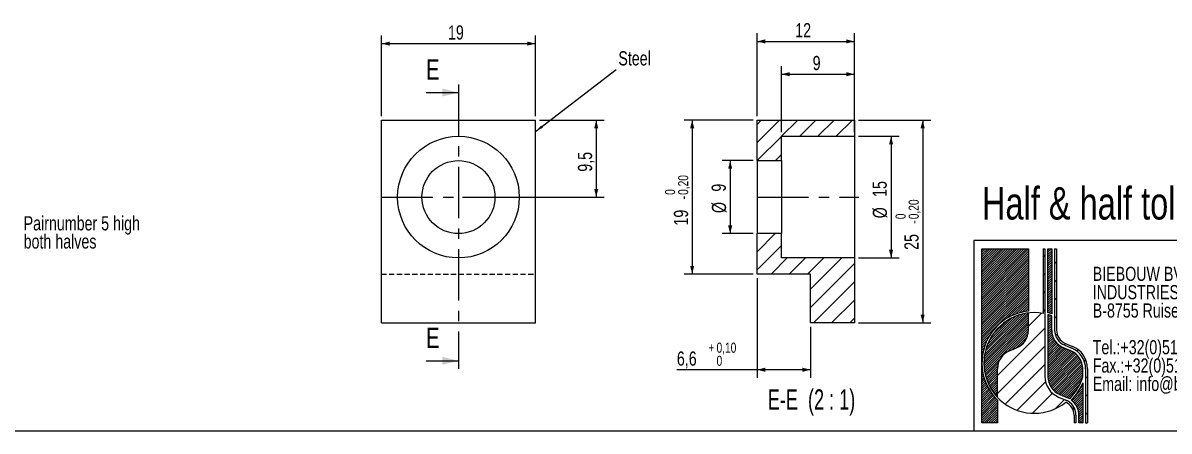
# Model space of a CAD drawing. Header units: millimetres. Extents: x 8 to 862, y 8 to 585.
# Drawn here: x 194.6 to 477.1, y 8 to 108.7 of the extents above; entities that cross this region are included whole.
import ezdxf

# ---------------------------------------------------------------- set-up
doc = ezdxf.new("R2010")
doc.units = ezdxf.units.MM
doc.linetypes.add('CENTERX2', pattern=[20.319999999999997, 12.7, -2.54, 2.54, -2.54])
doc.linetypes.add('HIDDEN', pattern=[1.905, 1.27, -0.635])
for name, color, linetype in [('CENTERLINE', 4, 'CENTERX2'), ('DIMENSIONS', 2, 'Continuous'), ('HATCH', 3, 'Continuous'), ('HIDDEN', 3, 'HIDDEN'), ('TEXT', 2, 'Continuous')]:
    doc.layers.add(name, color=color, linetype=linetype)
doc.layers.add('OUTLINE', color=7, linetype='Continuous', lineweight=25)
doc.styles.add('SLDTEXTSTYLE0', font='TXT', dxfattribs={"width": 0.75})
doc.styles.add('SLDTEXTSTYLE1', font='TXT', dxfattribs={"width": 0.6666666666666666})
doc.dimstyles.new('SLDDIMSTYLE19', dxfattribs={"dimtxt": 0.18, "dimasz": 2, "dimexe": 0, "dimexo": 0.0625, "dimgap": 0, "dimtad": 0, "dimtih": 1, "dimtoh": 1, "dimdec": 0, "dimrnd": 1e-09, "dimzin": 0, "dimdsep": 46, "dimtxsty": 'Standard', "dimsah": 1, "dimcen": 0.09, "dimadec": 0, "dimazin": 0, "dimtfac": 2, "dimtdec": 0, "dimtofl": 0, "dimtmove": 0, "dimatfit": 3, "dimfxl": 0, "dimfrac": 2, "dimtolj": 1, "dimtzin": 0, "dimarcsym": 0})
doc.dimstyles.new('SLDDIMSTYLE31', dxfattribs={"dimtxt": 3.5, "dimasz": 2, "dimexe": 0, "dimexo": 0.0625, "dimgap": 0.875, "dimtad": 1, "dimlfac": 0.5, "dimrnd": 1e-09, "dimzin": 12, "dimdsep": 46, "dimtxsty": 'SLDTEXTSTYLE0', "dimsah": 1, "dimcen": 0.09, "dimadec": 0, "dimazin": 3, "dimtfac": 1, "dimtofl": 0, "dimtmove": 0, "dimatfit": 3, "dimfxl": 0, "dimfrac": 2, "dimtolj": 1, "dimtzin": 12, "dimarcsym": 0})
doc.dimstyles.new('SLDDIMSTYLE37', dxfattribs={"dimtxt": 3.5, "dimasz": 2, "dimexe": 0, "dimexo": 0.0625, "dimgap": 0.875, "dimtad": 1, "dimlfac": 0.5, "dimrnd": 1e-09, "dimzin": 12, "dimdsep": 46, "dimtxsty": 'SLDTEXTSTYLE0', "dimsah": 1, "dimcen": 0.09, "dimadec": 0, "dimazin": 3, "dimtol": 1, "dimtm": 0.2, "dimtfac": 1, "dimtofl": 0, "dimtmove": 0, "dimatfit": 3, "dimfxl": 0, "dimfrac": 2, "dimtolj": 1, "dimarcsym": 0})
doc.dimstyles.new('SLDDIMSTYLE38', dxfattribs={"dimtxt": 3.5, "dimasz": 2, "dimexe": 0, "dimexo": 0.0625, "dimgap": 0.875, "dimtad": 1, "dimlfac": 0.5, "dimrnd": 1e-09, "dimzin": 12, "dimdsep": 46, "dimtxsty": 'SLDTEXTSTYLE0', "dimsah": 1, "dimcen": 0.09, "dimadec": 0, "dimazin": 3, "dimtol": 1, "dimtp": 0.1, "dimtfac": 1, "dimtofl": 0, "dimtmove": 0, "dimatfit": 3, "dimfxl": 0, "dimfrac": 2, "dimtolj": 1, "dimarcsym": 0})
pattern_1 = [(45, (0, 0), (-0.2806330037834111, 0.2806330037834111), [])]
pattern_2 = [(45.0000000000001, (0, 0), (-2.245064030267292, 2.245064030267284), [])]
pattern_3 = [(45, (0, 0), (-2.245064030267288, 2.245064030267288), [])]

# ---------------------------------------------------------------- blocks, each defined once
blk = doc.blocks.new('SW_NOTE_0_4')
at = {"layer": 'TEXT', "color": 0, "char_height": 3.5, "attachment_point": 1, "style": 'SLDTEXTSTYLE0'}
for s, insert in [('BIEBOUW BVBA', (0, 4.497652582159624)), ('INDUSTRIESTRAAT 17', (0, -0.02804194829763434)), ('B-8755 Ruiselede', (0, -4.553736478754892)), ('Tel.:+32(0)51 686714', (0, -13.60512553966941)), ('Fax.:+32(0)51 689182', (0, -18.13082007012667)), ('Email: info@biebouw.com', (0, -22.65651460058393))]:
    blk.add_mtext(s, dxfattribs=dict(at, insert=insert))
blk = doc.blocks.new('SW_NOTE_0_11')
at = {"layer": 'TEXT', "color": 0, "char_height": 3.5, "attachment_point": 1, "style": 'SLDTEXTSTYLE0'}
for s, insert in [('Pairnumber 5 high', (0.5788869977096656, 4.467145811083831)), ('both halves', (0.5788869977096656, -0.00507636809059242))]:
    blk.add_mtext(s, dxfattribs=dict(at, insert=insert))
blk = doc.blocks.new('_D_101')
at = {"layer": 'DIMENSIONS'}
for p, q in [((282.9360904018269, 85.73403569233393), (282.9360904018269, 105.6082298665595)), ((320.9360904018269, 85.73403569233393), (320.9360904018269, 105.6082298665595)), ((282.9360904018269, 103.6082298665595), (320.9360904018269, 103.6082298665595))]:
    blk.add_line(p, q, dxfattribs=at)
for points in [[(282.9360904018269, 103.6082298665595), (284.9360904018269, 103.1082298665595), (284.9360904018269, 104.1082298665595)], [(320.9360904018269, 103.6082298665595), (318.9360904018269, 104.1082298665595), (318.9360904018269, 103.1082298665595)]]:
    blk.add_solid(points, dxfattribs=at)
at = {"layer": 'DIMENSIONS', "insert": (299.3499792083041, 108.1199667811383), "char_height": 3.5, "attachment_point": 1, "style": 'SLDTEXTSTYLE0'}
blk.add_mtext('19', dxfattribs=at)
blk = doc.blocks.new('_D_102')
at = {"layer": 'DIMENSIONS'}
for p, q in [((321.9360904018269, 84.73403569233392), (337.8942756228246, 84.73403569233392)), ((335.8942756228246, 84.73403569233392), (335.8942756228246, 65.73403569233392)), ((302.9360904018269, 65.73403569233392), (337.8942756228246, 65.73403569233392))]:
    blk.add_line(p, q, dxfattribs=at)
for points in [[(335.8942756228246, 84.73403569233392), (335.3942756228246, 82.73403569233392), (336.3942756228246, 82.73403569233392)], [(335.8942756228246, 65.73403569233392), (336.3942756228246, 67.73403569233392), (335.3942756228246, 67.73403569233392)]]:
    blk.add_solid(points, dxfattribs=at)
at = {"layer": 'DIMENSIONS', "insert": (331.3825387082457, 72.0013968750534), "char_height": 3.5, "attachment_point": 1, "rotation": 90.00000000000041, "style": 'SLDTEXTSTYLE0'}
blk.add_mtext('9,5', dxfattribs=at)
blk = doc.blocks.new('_D_103')
at = {"layer": 'DIMENSIONS'}
for p, q in [((400.5520635534512, 80.73403569233376), (410.5918813745394, 80.73403569233376)), ((408.5918813745394, 80.73403569233376), (408.5918813745394, 50.73403569233378)), ((400.5520635534512, 50.73403569233378), (410.5918813745394, 50.73403569233378))]:
    blk.add_line(p, q, dxfattribs=at)
for points in [[(408.5918813745394, 80.73403569233376), (408.0918813745394, 78.73403569233376), (409.0918813745394, 78.73403569233376)], [(408.5918813745394, 50.73403569233378), (409.0918813745394, 52.73403569233378), (408.0918813745394, 52.73403569233378)]]:
    blk.add_solid(points, dxfattribs=at)
at = {"layer": 'DIMENSIONS', "char_height": 3.5, "attachment_point": 1, "rotation": 90.00000000000041, "style": 'SLDTEXTSTYLE0'}
for s, insert in [('15', (404.0266721086777, 65.78714296516733)), ('%%c', (404.0801442853376, 60.50870556679325))]:
    blk.add_mtext(s, dxfattribs=dict(at, insert=insert))
blk = doc.blocks.new('_D_104')
at = {"layer": 'DIMENSIONS'}
for p, q in [((374.5520635534511, 74.73403569233378), (366.920940606352, 74.73403569233378)), ((368.920940606352, 74.73403569233378), (368.920940606352, 56.73403569233378)), ((374.5520635534511, 56.73403569233378), (366.920940606352, 56.73403569233378))]:
    blk.add_line(p, q, dxfattribs=at)
for points in [[(368.920940606352, 74.73403569233378), (368.420940606352, 72.73403569233378), (369.420940606352, 72.73403569233378)], [(368.920940606352, 56.73403569233378), (369.420940606352, 58.73403569233378), (368.420940606352, 58.73403569233378)]]:
    blk.add_solid(points, dxfattribs=at)
at = {"layer": 'DIMENSIONS', "char_height": 3.5, "attachment_point": 1, "rotation": 90.00000000000036, "style": 'SLDTEXTSTYLE0'}
for s, insert in [('9', (364.3557313404903, 67.08019867834398)), ('%%c', (364.4092035171502, 61.8017612799699))]:
    blk.add_mtext(s, dxfattribs=dict(at, insert=insert))
blk = doc.blocks.new('_D_105')
at = {"layer": 'DIMENSIONS'}
for p, q in [((381.5520635534511, 81.73403569233379), (381.5520635534511, 98.05859029463875)), ((399.5520635534512, 81.73403569233378), (399.5520635534512, 98.05859029463875)), ((381.5520635534511, 96.05859029463875), (399.5520635534512, 96.05859029463875))]:
    blk.add_line(p, q, dxfattribs=at)
for points in [[(381.5520635534511, 96.05859029463875), (383.5520635534511, 95.55859029463875), (383.5520635534511, 96.55859029463875)], [(399.5520635534512, 96.05859029463875), (397.5520635534512, 96.55859029463875), (397.5520635534512, 95.55859029463875)]]:
    blk.add_solid(points, dxfattribs=at)
at = {"layer": 'DIMENSIONS', "insert": (389.259007956691, 100.5703272092176), "char_height": 3.5, "attachment_point": 1, "style": 'SLDTEXTSTYLE0'}
blk.add_mtext('9', dxfattribs=at)
blk = doc.blocks.new('_D_106')
at = {"layer": 'DIMENSIONS'}
for p, q in [((375.5520635534511, 85.73403569233378), (375.5520635534511, 106.158048570353)), ((399.5520635534512, 85.73403569233378), (399.5520635534512, 106.158048570353)), ((375.5520635534511, 104.158048570353), (399.5520635534512, 104.158048570353))]:
    blk.add_line(p, q, dxfattribs=at)
for points in [[(375.5520635534511, 104.158048570353), (377.5520635534511, 103.658048570353), (377.5520635534511, 104.658048570353)], [(399.5520635534512, 104.158048570353), (397.5520635534512, 104.658048570353), (397.5520635534512, 103.658048570353)]]:
    blk.add_solid(points, dxfattribs=at)
at = {"layer": 'DIMENSIONS', "insert": (384.9659523599283, 108.6697854849319), "char_height": 3.5, "attachment_point": 1, "style": 'SLDTEXTSTYLE0'}
blk.add_mtext('12', dxfattribs=at)
blk = doc.blocks.new('_D_107')
at = {"layer": 'DIMENSIONS'}
for p, q in [((400.5520635534512, 84.73403569233378), (418.3826332001572, 84.73403569233378)), ((416.3826332001572, 84.73403569233378), (416.3826332001572, 34.73403569233377)), ((400.5520635534512, 34.73403569233377), (418.3826332001572, 34.73403569233377))]:
    blk.add_line(p, q, dxfattribs=at)
for points in [[(416.3826332001572, 84.73403569233378), (415.8826332001572, 82.73403569233378), (416.8826332001572, 82.73403569233378)], [(416.3826332001572, 34.73403569233377), (416.8826332001572, 36.73403569233377), (415.8826332001572, 36.73403569233377)]]:
    blk.add_solid(points, dxfattribs=at)
at = {"layer": 'DIMENSIONS', "attachment_point": 1, "rotation": 90.00000000000041, "style": 'SLDTEXTSTYLE0'}
for s, insert, char_height in [('0,20', (412.9203806527462, 60.28785504323204), 2.5), ('0', (409.6877418354657, 60.287855043232), 2.5), ('-', (412.9203806527462, 59.18021634143549), 2.5), ('25', (411.8708962855783, 52.71493824121313), 3.5)]:
    blk.add_mtext(s, dxfattribs=dict(at, insert=insert, char_height=char_height))
blk = doc.blocks.new('_D_108')
at = {"layer": 'DIMENSIONS'}
for p, q in [((374.5520635534511, 84.73403569233378), (357.552063553451, 84.73403569233378)), ((359.552063553451, 84.73403569233378), (359.552063553451, 46.73403569233378)), ((374.5520635534511, 46.73403569233378), (357.552063553451, 46.73403569233378))]:
    blk.add_line(p, q, dxfattribs=at)
for points in [[(359.552063553451, 84.73403569233378), (359.052063553451, 82.73403569233378), (360.052063553451, 82.73403569233378)], [(359.552063553451, 46.73403569233378), (360.052063553451, 48.73403569233378), (359.052063553451, 48.73403569233378)]]:
    blk.add_solid(points, dxfattribs=at)
at = {"layer": 'DIMENSIONS', "attachment_point": 1, "rotation": 90.00000000000041, "style": 'SLDTEXTSTYLE0'}
for s, insert, char_height in [('0,20', (356.0898110060401, 66.28785504323199), 2.5), ('0', (352.8571721887595, 66.28785504323196), 2.5), ('-', (356.0898110060401, 65.18021634143545), 2.5), ('19', (355.0403266388723, 58.7149382412131), 3.5)]:
    blk.add_mtext(s, dxfattribs=dict(at, insert=insert, char_height=char_height))
blk = doc.blocks.new('_D_109')
at = {"layer": 'DIMENSIONS'}
for p, q in [((375.5520635534511, 45.73403569233377), (375.5520635534511, 21.13745724299208)), ((388.7520635534511, 33.73403569233377), (388.7520635534511, 21.13745724299208)), ((375.5520635534511, 23.13745724299208), (355.7874052352632, 23.13745724299208)), ((388.7520635534511, 23.13745724299208), (375.5520635534511, 23.13745724299208))]:
    blk.add_line(p, q, dxfattribs=at)
for points in [[(375.5520635534511, 23.13745724299208), (377.5520635534511, 22.63745724299208), (377.5520635534511, 23.63745724299208)], [(388.7520635534511, 23.13745724299208), (386.7520635534511, 23.63745724299208), (386.7520635534511, 22.63745724299208)]]:
    blk.add_solid(points, dxfattribs=at)
at = {"layer": 'DIMENSIONS', "attachment_point": 1, "style": 'SLDTEXTSTYLE0'}
for s, insert, char_height in [('+', (363.545738583001, 29.83234860768358), 2.5), ('0,10', (365.5665716654981, 29.83234860768357), 2.5), ('6,6', (355.7874052352632, 27.64919415757097), 3.5), ('0', (365.5665716654981, 26.59970979040304), 2.5)]:
    blk.add_mtext(s, dxfattribs=dict(at, insert=insert, char_height=char_height))

msp = doc.modelspace()

# ---------------------------------------------------------------- hatches: boundary and pattern name
at = {"layer": 'HATCH'}
h = msp.add_hatch(dxfattribs=at)
h.set_pattern_fill('ANSI31', color=256, style=0)
h.set_pattern_definition(pattern_3)
h.paths.add_polyline_path([(399.5520635534512, 84.73403569233378), (375.5520635534511, 84.73403569233378), (375.5520635534511, 74.73403569233378), (381.5520635534511, 74.73403569233378), (381.5520635534511, 80.73403569233376), (399.5520635534512, 80.73403569233376)], flags=0)
h = msp.add_hatch(dxfattribs=at)
h.set_pattern_fill('ANSI31', color=256, style=0)
h.set_pattern_definition(pattern_3)
h.paths.add_polyline_path([(375.5520635534511, 46.73403569233378), (388.7520635534511, 46.73403569233378), (388.7520635534511, 34.73403569233377), (399.5520635534512, 34.73403569233377), (399.5520635534512, 50.73403569233378), (381.5520635534511, 50.73403569233378), (381.5520635534511, 56.73403569233378), (375.5520635534511, 56.73403569233378)], flags=0)
h = msp.add_hatch(dxfattribs=at)
h.set_pattern_fill('ANSI31', color=256, scale=0.125, style=0)
h.set_pattern_definition(pattern_1)
edge = h.paths.add_edge_path(flags=0)
edge.add_arc((443.9000000000003, 24.81111111111201), 12.89999999999979, 96.37937020844248, 180, ccw=False)
edge.add_line((442.4666666666669, 37.63123418211034), (442.4666666666669, 53.00000000000038))
edge.add_line((442.4666666666669, 53.00000000000038), (431.0000000000001, 53.00000000000038))
edge.add_line((431.0000000000001, 53.00000000000038), (431.0000000000001, 24.81111111111201))
h = msp.add_hatch(dxfattribs=at)
h.set_pattern_fill('LINE', color=256, angle=45.0000000000001, style=0)
h.set_pattern_definition(pattern_2)
edge = h.paths.add_edge_path(flags=0)
edge.add_line((446.0500000000001, 53.00000000000038), (446.0500000000001, 37.04586100386642))
edge.add_arc((443.9000000000003, 24.81111111111201), 12.42222222222082, 80.03323369975537, 96.62580956482363)
edge.add_line((442.4666666666669, 37.15036394480542), (442.4666666666669, 32.93333333333326))
edge.add_arc((437.6888888888889, 32.93333333333326), 4.777777777777992, 292.6198649480404, 360, ccw=False)
edge.add_line((439.5264957264958, 28.52307692307663), (437.7623931623936, 27.78803418803433))
edge.add_arc((439.6000000000005, 23.37777777777772), 4.77777777777777, 112.6198649480405, 180)
edge.add_line((434.8222222222229, 23.37777777777772), (434.8222222222229, 16.3313967553349))
edge.add_arc((443.9000000000003, 24.81111111111201), 12.42222222222082, 223.0490798002419, 308.804006026696)
edge.add_arc((450.1111111111117, 11.91111111111098), 3.583333333333258, -7.958078640513122e-13, 63.95466943930171, ccw=False)
edge.add_line((453.6944444444449, 11.91111111111098), (453.6944444444449, 10.00000000000023))
edge.add_line((453.6944444444449, 10.00000000000023), (454.1722222222223, 10.00000000000023))
edge.add_line((454.1722222222223, 10.00000000000023), (454.1722222222223, 11.91111111111098))
edge.add_arc((450.1111111111117, 11.91111111111098), 4.061111111110831, 0, 67.38013505196861)
edge.add_line((451.6730769230768, 15.65982905982911), (449.9089743589742, 16.39487179487186))
edge.add_arc((452.0222222222224, 21.46666666666652), 5.494444444444417, 179.9999999999946, 247.38013505195602, ccw=False)
edge.add_line((446.5277777777779, 21.46666666666697), (446.5277777777779, 53.00000000000038))
edge.add_line((446.5277777777779, 53.00000000000038), (446.0500000000001, 53.00000000000038))
h = msp.add_hatch(dxfattribs=at)
h.set_pattern_fill('ANSI31', color=256, scale=0.125, style=0)
h.set_pattern_definition(pattern_1)
edge = h.paths.add_edge_path(flags=0)
edge.add_arc((443.9000000000003, 24.81111111111201), 12.89999999999925, 70.52877936550652, 74.97388624088018, ccw=False)
edge.add_line((448.2000000000004, 36.97334774751981), (448.2000000000004, 53.00000000000038))
edge.add_line((448.2000000000004, 53.00000000000038), (447.2444444444444, 53.00000000000038))
edge.add_line((447.2444444444444, 53.00000000000038), (447.2444444444444, 37.27003126327632))
h = msp.add_hatch(dxfattribs=at)
h.set_pattern_fill('LINE', color=256, angle=45.0000000000001, style=0)
h.set_pattern_definition(pattern_2)
edge = h.paths.add_edge_path(flags=0)
edge.add_line((457.0388888888886, 10.00000000000023), (457.0388888888886, 23.37777777777772))
edge.add_arc((451.0666666666663, 23.37777777777772), 5.972222222222335, 0, 67.38013505196159)
edge.add_line((453.3636752136748, 28.8905982905985), (451.5995726495726, 29.62564102564124))
edge.add_arc((452.9777777777775, 32.93333333333326), 3.583333333332913, 180, 247.3801350519602, ccw=False)
edge.add_line((449.3944444444447, 32.93333333333326), (449.3944444444447, 53.00000000000038))
edge.add_line((449.3944444444447, 53.00000000000038), (448.9166666666665, 53.00000000000038))
edge.add_line((448.9166666666665, 53.00000000000038), (448.9166666666665, 32.93333333333326))
edge.add_arc((452.9777777777775, 32.93333333333326), 4.061111111111019, 180, 247.3801350519551)
edge.add_line((451.4158119658114, 29.18461538461558), (453.1799145299141, 28.44957264957283))
edge.add_arc((451.0666666666663, 23.37777777777772), 5.494444444444536, -7.958078640513122e-13, 67.38013505196079, ccw=False)
edge.add_line((456.5611111111108, 23.37777777777772), (456.5611111111108, 10.00000000000023))
edge.add_line((456.5611111111108, 10.00000000000023), (457.0388888888886, 10.00000000000023))
h = msp.add_hatch(dxfattribs=at)
h.set_pattern_fill('ANSI31', color=256, scale=0.125, style=0)
h.set_pattern_definition(pattern_1)
edge = h.paths.add_edge_path(flags=0)
edge.add_line((442.4666666666669, 32.93333333333326), (442.4666666666669, 37.15036394480542))
edge.add_arc((443.9000000000003, 24.81111111111201), 12.42222222222082, 96.62580956482363, 223.0490798002419)
edge.add_line((434.8222222222229, 16.3313967553349), (434.8222222222229, 23.37777777777772))
edge.add_arc((439.6000000000005, 23.37777777777772), 4.77777777777777, 112.61986494803969, 180, ccw=False)
edge.add_line((437.7623931623936, 27.78803418803433), (439.5264957264958, 28.52307692307663))
edge.add_arc((437.6888888888889, 32.93333333333326), 4.777777777777992, 292.6198649480412, 360.0000000000008)
h = msp.add_hatch(dxfattribs=at)
h.set_pattern_fill('ANSI31', color=256, scale=0.125, style=0)
h.set_pattern_definition(pattern_1)
edge = h.paths.add_edge_path(flags=0)
edge.add_line((448.2000000000004, 32.93333333333326), (448.2000000000004, 36.46536376575504))
edge.add_arc((443.9000000000003, 24.81111111111201), 12.42222222222142, 69.74775325781039, 74.38150172435162)
edge.add_line((447.2444444444444, 36.77465140219116), (447.2444444444444, 21.46666666666697))
edge.add_arc((452.0222222222224, 21.46666666666652), 4.777777777777787, 179.9999999999947, 247.3801350519589)
edge.add_line((450.1846153846155, 17.05641025641035), (451.9487179487185, 16.3213675213676))
edge.add_arc((450.1111111111117, 11.91111111111098), 4.777777777778035, 58.20753195096893, 67.38013505195943, ccw=False)
edge.add_arc((443.9000000000003, 24.81111111111201), 12.42222222222245, 314.6385798455303, 344.0576313943708)
edge.add_line((455.8444444444448, 21.39909530636341), (455.8444444444448, 23.37777777777772))
edge.add_arc((451.0666666666663, 23.37777777777772), 4.777777777778299, 0, 67.38013505195454)
edge.add_line((452.9042735042737, 27.78803418803434), (451.1401709401711, 28.52307692307664))
edge.add_arc((452.9777777777775, 32.93333333333326), 4.777777777777462, 180, 247.3801350519646, ccw=False)
h = msp.add_hatch(dxfattribs=at)
h.set_pattern_fill('ANSI31', color=256, scale=0.125, style=0)
h.set_pattern_definition(pattern_1)
edge = h.paths.add_edge_path(flags=0)
edge.add_arc((443.9000000000003, 24.81111111111201), 12.89999999999979, 180, 225.2750868450694, ccw=False)
edge.add_line((431.0000000000001, 24.81111111111201), (431.0000000000001, 10.00000000000023))
edge.add_line((431.0000000000001, 10.00000000000023), (434.8222222222229, 10.00000000000023))
edge.add_line((434.8222222222229, 10.00000000000023), (434.8222222222229, 15.64574419989162))
h = msp.add_hatch(dxfattribs=at)
h.set_pattern_fill('ANSI31', color=256, scale=0.125, style=0)
h.set_pattern_definition(pattern_1)
edge = h.paths.add_edge_path(flags=0)
edge.add_arc((443.9000000000003, 24.81111111111201), 12.90000000000028, 315.0375474160753, 337.8083934337228, ccw=False)
edge.add_arc((450.1111111111117, 11.91111111111098), 4.777777777777471, -7.958078640513122e-13, 52.37874481333148, ccw=False)
edge.add_line((454.8888888888887, 11.91111111111098), (454.8888888888887, 10.00000000000023))
edge.add_line((454.8888888888887, 10.00000000000023), (455.8444444444448, 10.00000000000023))
edge.add_line((455.8444444444448, 10.00000000000023), (455.8444444444448, 19.93871468701114))

# ---------------------------------------------------------------- linework, layer by layer
at = {"layer": 'CENTERLINE'}
for p, q in [((301.9360904018269, 93.54653557496957), (301.9360904018269, 23.33894943226252)), ((282.9360904018269, 65.7340356923339), (320.9360904018269, 65.7340356923339)), ((375.5520635534511, 65.73403569233376), (400.6732645615893, 65.73403569233376))]:
    msp.add_line(p, q, dxfattribs=at)
at = {"layer": 'CENTERLINE', "linetype": 'Continuous'}
for p, q in [((293.9360904018269, 91.54653557496957), (301.9360904018269, 91.54653557496957)), ((293.9360904018269, 25.33894943226252), (301.9360904018269, 25.33894943226252))]:
    msp.add_line(p, q, dxfattribs=at)
at = {"layer": 'CENTERLINE'}
for points in [[(301.9360904018269, 91.54653557496957), (297.9360904018269, 92.54653557496957), (297.9360904018269, 90.54653557496957)], [(301.9360904018269, 25.33894943226252), (297.9360904018269, 26.33894943226252), (297.9360904018269, 24.33894943226252)]]:
    msp.add_solid(points, dxfattribs=at)
at = {"layer": 'HIDDEN'}
msp.add_line((282.9360904018269, 46.73403569233393), (320.9360904018269, 46.73403569233393), dxfattribs=at)
at = {"layer": 'OUTLINE'}
for p, q in [((282.9360904018269, 34.73403569233393), (282.9360904018269, 84.73403569233392)), ((282.9360904018269, 84.73403569233392), (320.9360904018269, 84.73403569233392)), ((320.9360904018269, 34.73403569233393), (320.9360904018269, 84.73403569233392)), ((375.5520635534511, 84.73403569233378), (399.5520635534511, 84.73403569233378)), ((375.5520635534511, 74.73403569233378), (375.5520635534511, 84.73403569233378)), ((399.5520635534511, 84.73403569233378), (399.5520635534512, 80.73403569233376)), ((381.5520635534511, 80.73403569233378), (399.5520635534512, 80.73403569233376)), ((381.5520635534511, 74.73403569233378), (381.5520635534511, 80.73403569233378)), ((399.5520635534512, 80.73403569233376), (399.5520635534512, 50.73403569233378)), ((375.5520635534511, 74.73403569233378), (381.5520635534511, 74.73403569233378)), ((375.5520635534511, 74.73403569233378), (375.5520635534511, 56.73403569233378)), ((381.5520635534511, 74.73403569233378), (381.5520635534511, 56.73403569233378)), ((381.5520635534511, 56.73403569233378), (375.5520635534511, 56.73403569233378)), ((375.5520635534511, 46.73403569233378), (375.5520635534511, 56.73403569233378)), ((381.5520635534511, 50.73403569233378), (381.5520635534511, 56.73403569233378)), ((832.0000000000003, 55.00000000000016), (429.0000000000003, 55.00000000000016)), ((429.0000000000003, 55.00000000000016), (429.0000000000003, 8.000000000000007)), ((431.0000000000001, 53.00000000000038), (442.4666666666669, 53.00000000000038)), ((431.0000000000001, 10.00000000000023), (431.0000000000001, 53.00000000000038)), ((442.4666666666669, 53.00000000000038), (442.4666666666669, 37.63123418211034)), ((446.0500000000001, 53.00000000000038), (446.5277777777779, 53.00000000000038)), ((446.0500000000001, 53.00000000000038), (446.0500000000001, 37.04586100386642)), ((446.5277777777779, 53.00000000000038), (446.5277777777779, 21.46666666666697)), ((447.2444444444444, 53.00000000000038), (448.2000000000004, 53.00000000000038)), ((447.2444444444444, 37.27003126327632), (447.2444444444444, 53.00000000000038)), ((448.2000000000004, 53.00000000000038), (448.2000000000004, 36.97334774751981)), ((448.9166666666665, 53.00000000000038), (449.3944444444447, 53.00000000000038)), ((448.9166666666665, 53.00000000000038), (448.9166666666665, 32.93333333333326)), ((449.3944444444447, 53.00000000000038), (449.3944444444447, 32.93333333333326)), ((399.5520635534512, 50.73403569233378), (381.5520635534511, 50.73403569233378)), ((399.5520635534512, 50.73403569233378), (399.5520635534512, 34.73403569233377)), ((388.7520635534511, 46.73403569233378), (375.5520635534511, 46.73403569233378)), ((388.7520635534511, 34.73403569233377), (388.7520635534511, 46.73403569233378)), ((442.4666666666669, 32.93333333333326), (442.4666666666669, 37.15036394480542)), ((447.2444444444444, 36.77465140219116), (447.2444444444444, 21.46666666666697)), ((282.9360904018269, 34.73403569233393), (320.9360904018269, 34.73403569233393)), ((399.5520635534512, 34.73403569233377), (388.7520635534511, 34.73403569233377)), ((448.2000000000004, 32.93333333333326), (448.2000000000004, 36.46536376575504)), ((437.7623931623936, 27.78803418803433), (439.5264957264958, 28.52307692307665)), ((452.9042735042737, 27.78803418803433), (451.1401709401711, 28.52307692307665)), ((451.4158119658114, 29.18461538461559), (453.1799145299141, 28.44957264957282)), ((451.5995726495726, 29.62564102564125), (453.3636752136748, 28.89059829059848)), ((434.8222222222229, 16.3313967553349), (434.8222222222229, 23.37777777777772)), ((455.8444444444448, 21.39909530636341), (455.8444444444448, 23.37777777777772)), ((456.5611111111108, 23.37777777777772), (456.5611111111108, 10.00000000000023)), ((457.0388888888886, 23.37777777777772), (457.0388888888886, 10.00000000000023)), ((455.8444444444448, 19.93871468701114), (455.8444444444448, 10.00000000000023)), ((450.1846153846155, 17.05641025641036), (451.9487179487185, 16.32136752136759)), ((434.8222222222229, 15.64574419989162), (434.8222222222229, 10.00000000000023)), ((449.9089743589742, 16.39487179487187), (451.6730769230768, 15.6598290598291)), ((453.6944444444449, 11.91111111111098), (453.6944444444449, 10.00000000000023)), ((454.1722222222223, 11.91111111111098), (454.1722222222223, 10.00000000000023)), ((454.8888888888887, 10.00000000000023), (454.8888888888887, 11.91111111111098)), ((434.8222222222229, 10.00000000000023), (431.0000000000001, 10.00000000000023)), ((454.1722222222223, 10.00000000000023), (453.6944444444449, 10.00000000000023)), ((455.8444444444448, 10.00000000000023), (454.8888888888887, 10.00000000000023)), ((456.5611111111108, 10.00000000000023), (457.0388888888886, 10.00000000000023)), ((832.0000000000003, 8.000000000000007), (8.000000000000007, 8.000000000000007))]:
    msp.add_line(p, q, dxfattribs=at)
for radius in [15, 9]:
    msp.add_circle((301.9360904018269, 65.73403569233392), radius, dxfattribs=at)
for centre, radius, start, end in [((443.9000000000003, 24.81111111111201), 12.90000000000005, 96.3793702084433, 225.2750868450702), ((443.9000000000003, 24.81111111111201), 12.4222222222215, 80.03323369975537, 308.804006026696), ((443.9000000000003, 24.81111111111201), 12.8999999999993, 70.52877936550735, 74.97388624088094), ((443.9000000000003, 24.81111111111201), 12.42222222222159, 69.74775325781039, 74.38150172435162), ((437.6888888888889, 32.93333333333326), 4.777777777777999, 292.6198649480413, 0), ((452.9777777777775, 32.93333333333326), 4.777777777777819, 180, 247.3801350519653), ((452.9777777777775, 32.93333333333326), 4.061111111111074, 180, 247.3801350519551), ((452.9777777777775, 32.93333333333326), 3.583333333332998, 180, 247.3801350519609), ((451.0666666666663, 23.37777777777772), 5.494444444444611, 0, 67.38013505196159), ((451.0666666666663, 23.37777777777772), 5.972222222222405, 0, 67.38013505196152), ((439.6000000000005, 23.37777777777772), 4.777777777777994, 112.6198649480405, 180), ((451.0666666666663, 23.37777777777772), 4.777777777778454, 0, 67.38013505195447), ((452.0222222222224, 21.46666666666652), 5.494444444444468, 179.9999999999954, 247.3801350519568), ((452.0222222222224, 21.46666666666652), 4.777777777777942, 179.9999999999947, 247.3801350519589), ((443.9000000000003, 24.81111111111201), 12.42222222222247, 314.6385798455305, 344.0576313943708), ((443.9000000000003, 24.81111111111201), 12.90000000000048, 315.0375474160778, 337.8083934337236), ((450.1111111111117, 11.91111111111098), 4.061111111111028, 0, 67.38013505196854), ((450.1111111111117, 11.91111111111098), 3.583333333333258, 0, 63.95466943930241), ((450.1111111111117, 11.91111111111098), 4.777777777778061, 58.20753195097, 67.38013505196012), ((450.1111111111117, 11.91111111111098), 4.777777777777834, 0, 52.37874481333233)]:
    msp.add_arc(centre, radius, start, end, dxfattribs=at)

# ---------------------------------------------------------------- block references
at = {"layer": 'TEXT'}
for name, p in [('SW_NOTE_0_11', (194.1505608283002, 56.55737704918137)), ('SW_NOTE_0_4', (458.3116075914338, 44.05647200903434))]:
    msp.add_blockref(name, p, dxfattribs=at)

# ---------------------------------------------------------------- texts
at = {"layer": 'CENTERLINE', "char_height": 5, "attachment_point": 1, "style": 'SLDTEXTSTYLE0'}
for insert in [(293.9360904018269, 99.71729001845533), (293.9360904018269, 33.50970387574828)]:
    msp.add_mtext('E', dxfattribs=dict(at, insert=insert))
at = {"layer": 'TEXT'}
for s, insert, char_height, attachment_point, style in [('Steel', (341.3544910291108, 101.7295908977691), 3.5, 1, 'SLDTEXTSTYLE0'), ('Half & half tolerance 0.05', (430.9920316398127, 68.20847682288863), 8, 1, 'SLDTEXTSTYLE0'), ('E-E  (2 : 1)', (388.9813820026196, 18.30152206301189), 5, 2, 'SLDTEXTSTYLE1')]:
    msp.add_mtext(s, dxfattribs=dict(at, insert=insert, char_height=char_height, attachment_point=attachment_point, style=style))

# ---------------------------------------------------------------- dimensions: what is measured, and where the dimension line sits
at = {"layer": 'DIMENSIONS'}
for base, p1, p2, dimstyle, picture, middle in [((320.9360904018269, 103.6082298665595), (282.9360904018269, 84.73403569233392), (320.9360904018269, 84.73403569233392), 'SLDDIMSTYLE31', '_D_101', (301.9360904018269, 103.6082298665595)), ((399.5520635534512, 104.158048570353), (375.5520635534511, 84.73403569233378), (399.5520635534512, 84.73403569233378), 'SLDDIMSTYLE31', '_D_106', (387.5520635534511, 104.158048570353)), ((399.5520635534512, 96.05859029464546), (381.5520635534511, 80.73403569233378), (399.5520635534512, 80.73403569233376), 'SLDDIMSTYLE31', '_D_105', (390.5520635534512, 96.05859029464546)), ((375.5520635534511, 23.13745724299208), (388.7520635534511, 34.73403569233377), (375.5520635534511, 46.73403569233378), 'SLDDIMSTYLE38', '_D_109', (363.9096277333225, 23.13745724299208))]:
    dim = msp.add_linear_dim(base=base, p1=p1, p2=p2, dimstyle=dimstyle, dxfattribs=at)
    dim.commit()
    dim.dimension.update_dxf_attribs({"geometry": picture, "text_midpoint": middle, "dimtype": 160})
for base, p1, p2, dimstyle, picture, middle in [((335.8942756228246, 65.73403569233392), (320.9360904018269, 84.73403569233392), (301.9360904018269, 65.73403569233392), 'SLDDIMSTYLE31', '_D_102', (335.8942756228246, 75.23403569233392)), ((359.552063553451, 46.73403569233378), (375.5520635534511, 84.73403569233378), (375.5520635534511, 46.73403569233378), 'SLDDIMSTYLE37', '_D_108', (359.552063553451, 65.73403569233378)), ((416.3826332001572, 34.73403569233377), (399.5520635534512, 84.73403569233378), (399.5520635534512, 34.73403569233377), 'SLDDIMSTYLE37', '_D_107', (416.3826332001572, 59.73403569233377))]:
    dim = msp.add_linear_dim(base=base, p1=p1, p2=p2, angle=90.0000000000002, dimstyle=dimstyle, dxfattribs=at)
    dim.commit()
    dim.dimension.update_dxf_attribs({"geometry": picture, "text_midpoint": middle, "dimtype": 160})
for base, p1, p2, picture, middle in [((408.5918813745394, 50.73403569233378), (399.5520635534512, 80.73403569233376), (399.5520635534512, 50.73403569233378), '_D_103', (408.5918813745394, 65.73403569233378)), ((368.920940606352, 56.73403569233378), (375.5520635534511, 74.73403569233378), (375.5520635534511, 56.73403569233378), '_D_104', (368.920940606352, 65.73403569233378))]:
    dim = msp.add_linear_dim(base=base, p1=p1, p2=p2, angle=90.0000000000002, text='%%c<>', dimstyle='SLDDIMSTYLE31', dxfattribs=at)
    dim.commit()
    dim.dimension.update_dxf_attribs({"geometry": picture, "text_midpoint": middle, "dimtype": 160})

# ---------------------------------------------------------------- leaders
at = {"layer": 'TEXT'}
msp.add_leader([(320.9360904018269, 81.89610704786652), (340.8287316652286, 97.23899913718734)], dimstyle='SLDDIMSTYLE19', dxfattribs=at)

doc.saveas('drawing.dxf')
